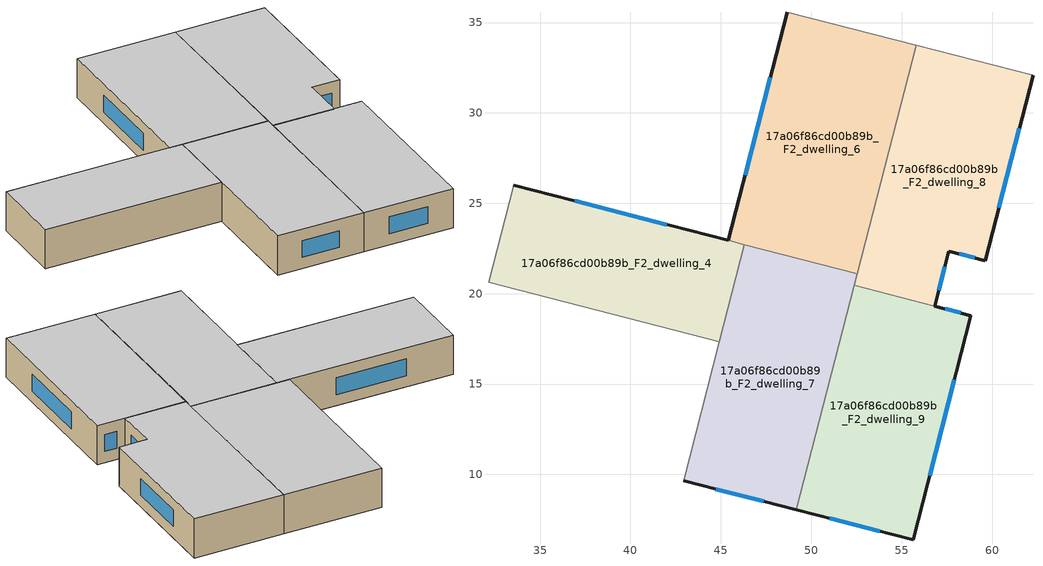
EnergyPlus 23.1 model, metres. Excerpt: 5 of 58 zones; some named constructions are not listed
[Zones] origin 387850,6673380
17a06f86cd00b89b_F2_dwelling_4
 floor to 17a06f86cd00b89b_F1_dwelling_4 (EU_floor_Construction): 46.3,22.71 44.92,17.33 32.15,20.63 33.54,26.01 z6
 wall outside (EU_wall_Construction): 45.41,22.95 33.54,26.01 z6:9
 wall to 17a06f86cd00b89b_F2_dwelling_5 (EU_wall_Construction): 32.15,20.63 44.92,17.33 z6:9
 wall to 17a06f86cd00b89b_F2_dwelling_2 (EU_wall_Construction): 33.54,26.01 32.15,20.63 z6:9
 wall to 17a06f86cd00b89b_F2_dwelling_6 (EU_wall_Construction): 46.3,22.71 45.41,22.94 z6:9
 wall to 17a06f86cd00b89b_F2_dwelling_7 (EU_wall_Construction): 44.92,17.33 46.3,22.71 z6:9
 window (EU_Window_Construction): 42.01,23.82 36.93,25.13 z6.86:8.14
 ceiling to 17a06f86cd00b89b_F3_dwelling_4 (EU_floor_Construction): 44.92,17.33 46.3,22.71 33.54,26.01 32.15,20.63 z9
17a06f86cd00b89b_F2_dwelling_6
 floor to 17a06f86cd00b89b_F1_dwelling_6 (EU_floor_Construction): 55.8,33.74 52.53,21.11 45.41,22.94 48.67,35.58 z6
 wall outside (EU_wall_Construction): 48.67,35.58 45.41,22.94 z6:9
 wall adiabatic (EU_wall_Construction): 55.8,33.74 48.67,35.58 z6:9
 wall to 17a06f86cd00b89b_F2_dwelling_8 (EU_wall_Construction): 52.53,21.11 55.8,33.74 z6:9
 wall to 17a06f86cd00b89b_F2_dwelling_7 (EU_wall_Construction): 46.31,22.71 52.53,21.11 z6:9
 window (EU_Window_Construction): 47.74,31.97 46.34,26.55 z6.86:8.14
 ceiling to 17a06f86cd00b89b_F3_dwelling_6 (EU_floor_Construction): 52.53,21.11 55.8,33.74 48.67,35.58 45.41,22.94 z9
17a06f86cd00b89b_F2_dwelling_7
 floor to 17a06f86cd00b89b_F1_dwelling_7 (EU_floor_Construction): 52.53,21.11 49.16,8.05 42.93,9.66 46.3,22.71 z6
 wall outside (EU_wall_Construction): 42.93,9.66 49.16,8.05 z6:9
 wall to 17a06f86cd00b89b_F2_dwelling_9 (EU_wall_Construction): 49.16,8.05 52.37,20.46 z6:9
 wall to 17a06f86cd00b89b_F2_dwelling_5 (EU_wall_Construction): 44.92,17.33 42.93,9.66 z6:9
 wall to 17a06f86cd00b89b_F2_dwelling_8 (EU_wall_Construction): 52.37,20.46 52.53,21.11 z6:9
 window (EU_Window_Construction): 44.71,9.2 47.38,8.51 z6.86:8.14
 ceiling to 17a06f86cd00b89b_F3_dwelling_7 (EU_floor_Construction): 49.16,8.05 52.53,21.11 46.3,22.71 42.93,9.66 z9
17a06f86cd00b89b_F2_dwelling_8
 floor to 17a06f86cd00b89b_F1_dwelling_8 (EU_floor_Construction): 62.27,32.07 59.62,21.83 57.6,22.35 56.83,19.31 52.37,20.46 55.8,33.74 z6
 wall outside (EU_wall_Construction): 56.83,19.31 57.6,22.35 59.62,21.83 62.27,32.07 z6:9
 wall adiabatic (EU_wall_Construction): 62.27,32.07 55.8,33.74 z6:9
 wall to 17a06f86cd00b89b_F2_dwelling_9 (EU_wall_Construction): 52.37,20.46 56.83,19.31 z6:9
 window (EU_Window_Construction): 60.38,24.76 61.51,29.15 / 58.18,22.2 59.04,21.98 / 57.05,20.18 57.38,21.48 z6.86:8.14
 ceiling to 17a06f86cd00b89b_F3_dwelling_8 (EU_floor_Construction): 59.62,21.83 62.27,32.07 55.8,33.74 52.37,20.46 56.83,19.31 57.6,22.35 z9
17a06f86cd00b89b_F2_dwelling_9
 floor to 17a06f86cd00b89b_F1_dwelling_9 (EU_floor_Construction): 58.84,18.79 55.63,6.38 49.16,8.05 52.37,20.46 z6
 wall outside (EU_wall_Construction): 49.16,8.05 55.63,6.38 58.84,18.79 56.83,19.31 z6:9
 window (EU_Window_Construction): 56.55,9.92 57.92,15.24 / 51.01,7.57 53.78,6.85 / 58.26,18.94 57.4,19.16 z6.86:8.14
 ceiling to 17a06f86cd00b89b_F3_dwelling_9 (EU_floor_Construction): 55.63,6.38 58.84,18.79 52.37,20.46 49.16,8.05 z9
[HVACTEMPLATE:THERMOSTAT] Constant Heating Setpoint=20; Constant Cooling Setpoint=50
EU_HeatOnly_17a06f86cd00b89b_F3_dwelling_5; EU_HeatOnly_17a06f86cd00b89b_F3_dwelling_6; EU_HeatOnly_17a06f86cd00b89b_F3_dwelling_7; EU_HeatOnly_17a06f86cd00b89b_F3_dwelling_8; EU_HeatOnly_17a06f86cd00b89b_F3_dwelling_9; EU_HeatOnly_17a06f86cd00b89b_F4_dwelling_0; EU_HeatOnly_17a06f86cd00b89b_F4_dwelling_1; EU_HeatOnly_17a06f86cd00b89b_F4_dwelling_2; EU_HeatOnly_17a06f86cd00b89b_F4_dwelling_3; EU_HeatOnly_17a06f86cd00b89b_F4_dwelling_4; EU_HeatOnly_17a06f86cd00b89b_F4_dwelling_5; EU_HeatOnly_17a06f86cd00b89b_F4_dwelling_6; EU_HeatOnly_17a06f86cd00b89b_F4_dwelling_7; EU_HeatOnly_17a06f86cd00b89b_F4_dwelling_8; EU_HeatOnly_17a06f86cd00b89b_F5_dwelling_0; EU_HeatOnly_17a06f86cd00b89b_F5_dwelling_1; EU_HeatOnly_17a06f86cd00b89b_F5_dwelling_2; EU_HeatOnly_17a06f86cd00b89b_F5_dwelling_3; EU_HeatOnly_17a06f86cd00b89b_F5_dwelling_4; EU_HeatOnly_17a06f86cd00b89b_F5_dwelling_5; EU_HeatOnly_17a06f86cd00b89b_F5_dwelling_6; EU_HeatOnly_17a06f86cd00b89b_F5_dwelling_7; EU_HeatOnly_17a06f86cd00b89b_F5_dwelling_8
